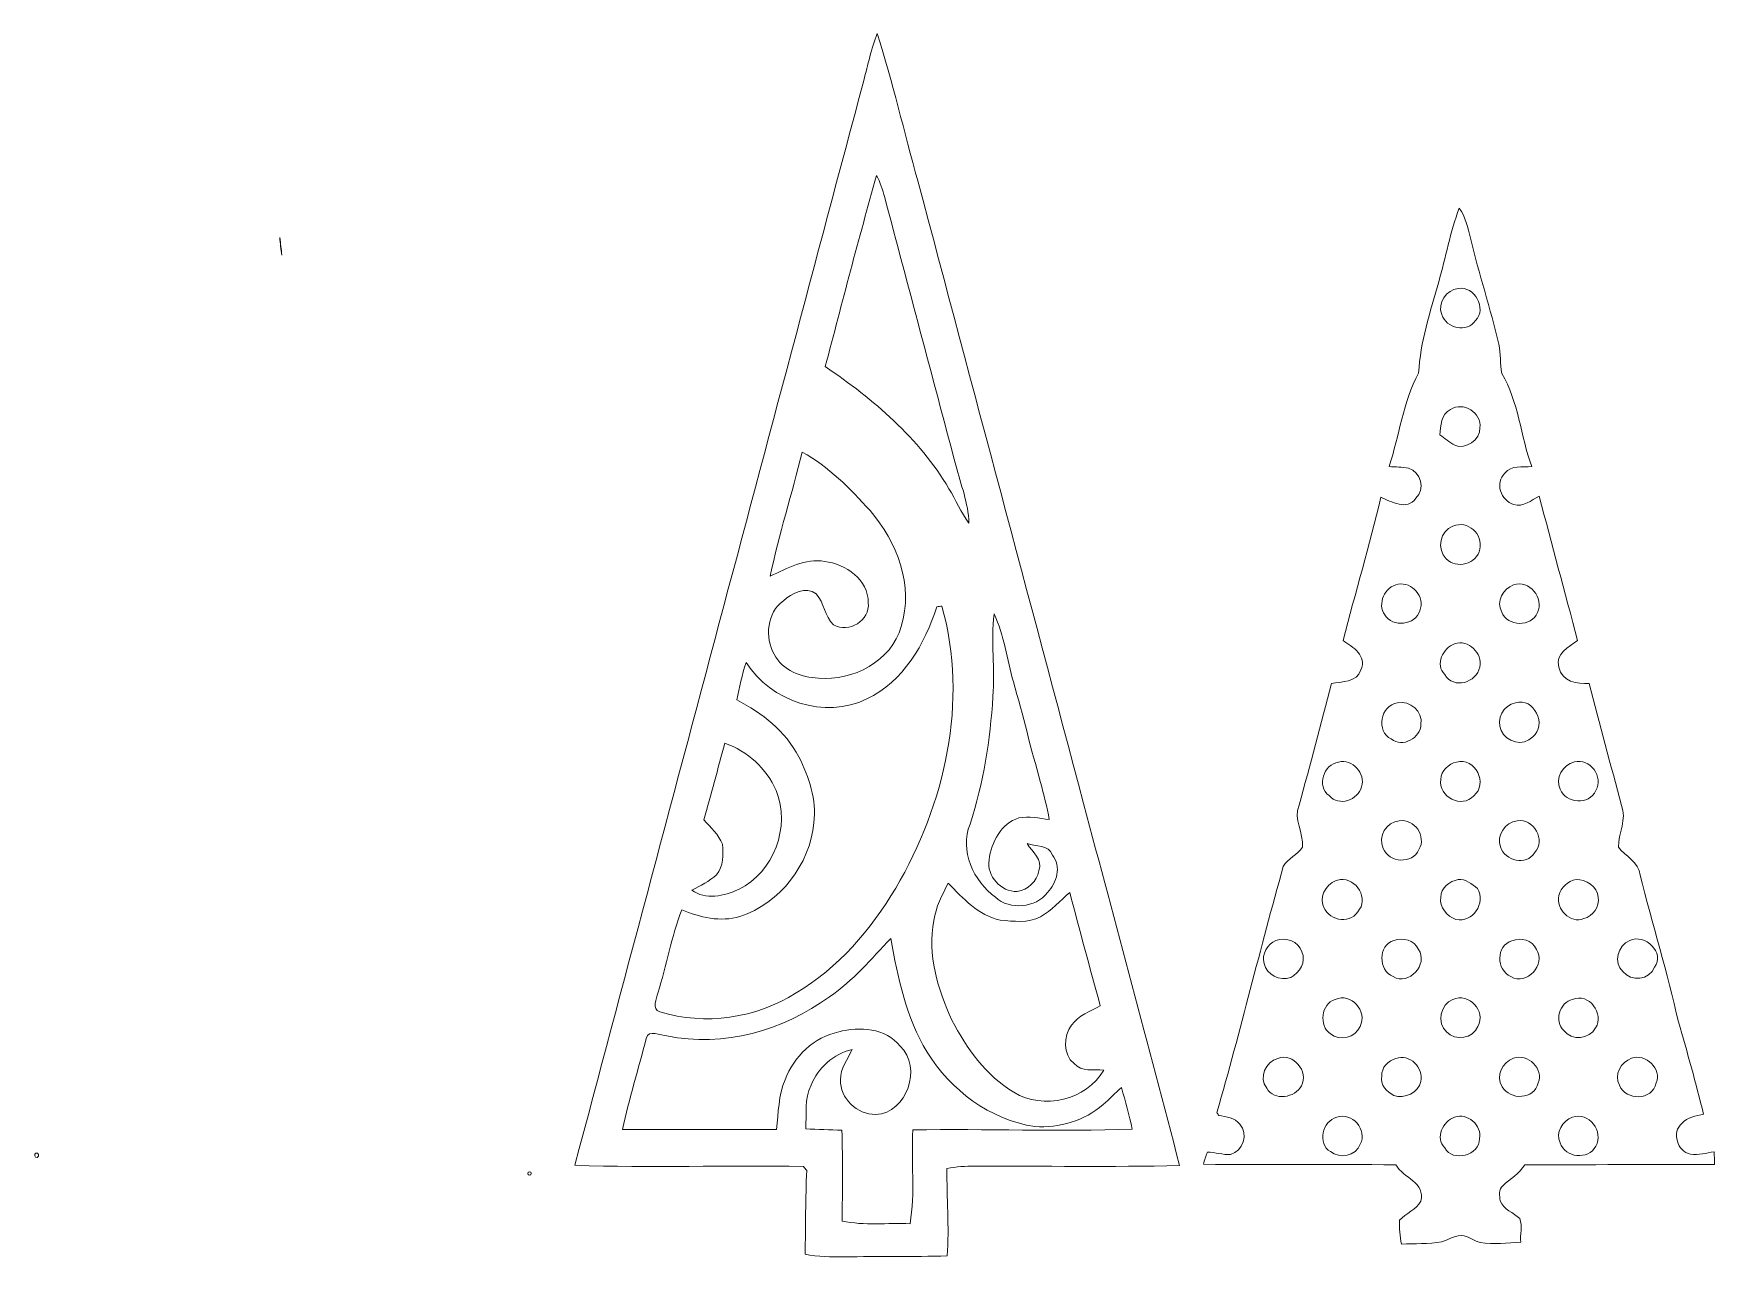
# Model space of a CAD drawing. Header units: centimetres. Extents: x -16.1 to 16.1, y -11.7 to 11.7.
import ezdxf

# ---------------------------------------------------------------- set-up
doc = ezdxf.new("R2010")
doc.units = ezdxf.units.CM
doc.header["$MEASUREMENT"] = 0
doc.layers.add('Layer 1', color=7, linetype='Continuous')

msp = doc.modelspace()

# ---------------------------------------------------------------- linework, layer by layer
at = {"layer": 'Layer 1', "color": 251, "lineweight": 9}
for points, knots in [([(-0.20638, 10.81758), (-0.12454, 11.1178), (-0.06492, 11.42577), (0.05256, 11.71505), (0.05256, 11.71505), (0.35171, 10.78548), (0.56338, 9.83122), (0.83184, 8.89283), (0.83184, 8.89283), (1.88489, 4.91632), (2.95027, 0.94333), (4.00402, -3.03282), (4.00402, -3.03282), (4.62279, -5.34211), (5.24298, -7.65174), (5.8434, -9.96597), (5.8434, -9.96597), (4.53742, -9.99913), (3.23108, -9.97373), (1.9251, -9.97726), (1.9251, -9.97726), (1.74483, -9.98184), (1.56421, -9.98502), (1.38782, -10.02488), (1.38782, -10.02488), (1.38077, -10.58228), (1.4358, -11.14178), (1.39135, -11.69847), (1.39135, -11.69847), (0.73448, -11.71505), (0.0776, -11.70729), (-0.57927, -11.71505), (-0.57927, -11.71505), (-0.82903, -11.70835), (-1.08303, -11.72599), (-1.32716, -11.66425), (-1.32716, -11.66425), (-1.32116, -11.12944), (-1.32292, -10.59463), (-1.29682, -10.06051), (-1.29682, -10.06051), (-1.31904, -10.03477), (-1.34127, -10.00936), (-1.36279, -9.98396), (-1.36279, -9.98396), (-2.82188, -9.96314), (-4.28202, -10.00901), (-5.74005, -9.96209), (-5.74005, -9.96209), (-3.89467, -3.03565), (-2.04965, 3.89079), (-0.20638, 10.81758), (-0.20638, 10.81758), (-0.20638, 10.81758), (-0.20638, 10.81758), (-0.20638, 10.81758)], [0, 0, 0, 0, 0.06666667, 0.06666667, 0.06666667, 0.06666667, 0.13333333, 0.13333333, 0.13333333, 0.13333333, 0.2, 0.2, 0.2, 0.2, 0.26666667, 0.26666667, 0.26666667, 0.26666667, 0.33333333, 0.33333333, 0.33333333, 0.33333333, 0.4, 0.4, 0.4, 0.4, 0.46666667, 0.46666667, 0.46666667, 0.46666667, 0.53333333, 0.53333333, 0.53333333, 0.53333333, 0.6, 0.6, 0.6, 0.6, 0.66666667, 0.66666667, 0.66666667, 0.66666667, 0.73333333, 0.73333333, 0.73333333, 0.73333333, 0.8, 0.8, 0.8, 0.8, 0.86666667, 0.86666667, 0.86666667, 0.86666667, 1, 1, 1, 1]), ([(0.04021, 9.00042), (-0.30304, 7.78369), (-0.62372, 6.55956), (-0.94192, 5.33577), (-0.94192, 5.33577), (-0.02082, 4.71135), (0.85583, 3.96805), (1.42557, 2.99791), (1.42557, 2.99791), (1.56562, 2.78519), (1.65064, 2.53965), (1.80974, 2.33892), (1.80974, 2.33892), (1.79881, 2.72239), (1.65029, 3.07976), (1.55892, 3.44735), (1.55892, 3.44735), (1.10172, 5.15621), (0.65122, 6.86647), (0.19649, 8.57568), (0.19649, 8.57568), (0.1538, 8.72102), (0.11429, 8.86813), (0.04021, 9.00042), (0.04021, 9.00042), (0.04021, 9.00042), (0.04021, 9.00042), (0.04021, 9.00042)], [0, 0, 0, 0, 0.125, 0.125, 0.125, 0.125, 0.25, 0.25, 0.25, 0.25, 0.375, 0.375, 0.375, 0.375, 0.5, 0.5, 0.5, 0.5, 0.625, 0.625, 0.625, 0.625, 0.75, 0.75, 0.75, 0.75, 1, 1, 1, 1]), ([(10.80558, 6.95749), (10.93787, 7.4288), (11.02818, 7.91352), (11.19928, 8.37283), (11.19928, 8.37283), (11.32698, 8.20632), (11.36014, 7.99571), (11.41377, 7.79781), (11.41377, 7.79781), (11.57887, 7.11589), (11.79794, 6.44772), (11.95704, 5.76404), (11.95704, 5.76404), (11.99902, 5.5813), (11.9775, 5.3908), (12.01313, 5.20736), (12.01313, 5.20736), (12.33628, 4.66232), (12.3772, 4.00897), (12.58746, 3.42019), (12.58746, 3.42019), (12.41036, 3.40431), (12.19799, 3.45934), (12.07487, 3.29495), (12.07487, 3.29495), (11.87132, 3.11433), (12.00008, 2.76966), (12.23997, 2.69488), (12.23997, 2.69488), (12.42977, 2.64125), (12.5804, 2.77284), (12.7328, 2.8568), (12.7328, 2.8568), (12.97093, 1.93358), (13.22246, 1.01424), (13.46623, 0.09279), (13.46623, 0.09279), (13.29936, -0.03986), (13.03478, -0.15204), (13.10675, -0.42015), (13.10675, -0.42015), (13.1586, -0.70096), (13.45952, -0.74365), (13.69024, -0.73377), (13.69024, -0.73377), (13.88603, -1.51412), (14.10123, -2.28952), (14.3076, -3.06704), (14.3076, -3.06704), (14.41555, -3.33163), (14.24516, -3.60044), (14.24692, -3.8682), (14.24692, -3.8682), (14.38557, -4.04671), (14.63674, -4.15219), (14.66779, -4.40197), (14.66779, -4.40197), (14.89357, -5.34458), (15.19131, -6.2685), (15.39698, -7.21606), (15.39698, -7.21606), (15.57372, -7.79956), (15.72683, -8.39011), (15.87993, -8.98067), (15.87993, -8.98067), (15.73529, -9.02052), (15.56772, -9.03887), (15.4626, -9.15952), (15.4626, -9.15952), (15.26363, -9.32921), (15.37899, -9.70174), (15.6277, -9.75077), (15.6277, -9.75077), (15.78186, -9.76912), (15.9332, -9.73313), (16.08278, -9.70174), (16.08278, -9.70174), (16.08525, -9.78217), (16.08631, -9.86296), (16.0856, -9.94374), (16.0856, -9.94374), (14.87557, -9.94304), (13.66625, -9.95362), (12.45658, -9.95257), (12.45658, -9.95257), (12.34968, -10.11978), (12.17929, -10.22455), (12.03289, -10.35226), (12.03289, -10.35226), (11.95316, -10.42564), (11.97045, -10.54559), (11.98209, -10.64578), (11.98209, -10.64578), (12.05723, -10.80806), (12.23397, -10.86909), (12.35709, -10.98374), (12.35709, -10.98374), (12.42271, -11.12415), (12.35674, -11.28854), (12.37967, -11.43706), (12.37967, -11.43706), (12.12073, -11.45117), (11.85968, -11.47869), (11.6025, -11.44129), (11.6025, -11.44129), (11.49349, -11.41166), (11.40177, -11.33899), (11.2917, -11.31288), (11.2917, -11.31288), (11.13437, -11.28678), (11.00772, -11.38873), (10.86414, -11.42577), (10.86414, -11.42577), (10.60908, -11.4734), (10.34873, -11.46175), (10.09155, -11.46987), (10.09155, -11.46987), (10.06721, -11.32029), (10.04146, -11.16648), (10.05733, -11.01514), (10.05733, -11.01514), (10.17657, -10.87403), (10.37907, -10.82146), (10.46656, -10.64648), (10.46656, -10.64648), (10.55405, -10.29581), (10.13177, -10.20303), (9.98607, -9.95503), (9.98607, -9.95503), (8.75805, -9.9307), (7.53003, -9.95644), (6.30202, -9.94163), (6.30202, -9.94163), (6.32107, -9.86225), (6.34576, -9.78534), (6.3768, -9.71092), (6.3768, -9.71092), (6.52497, -9.71162), (6.66961, -9.76594), (6.81778, -9.75324), (6.81778, -9.75324), (7.05237, -9.69786), (7.17055, -9.35425), (6.99769, -9.17681), (6.99769, -9.17681), (6.90103, -9.04769), (6.73628, -9.0364), (6.592, -9.005), (6.592, -9.005), (6.58353, -8.99195), (6.56695, -8.96584), (6.55884, -8.95314), (6.55884, -8.95314), (7.01039, -7.38857), (7.3861, -5.80354), (7.83025, -4.23686), (7.83025, -4.23686), (7.91633, -4.08199), (8.10118, -4.01355), (8.19784, -3.86644), (8.19784, -3.86644), (8.21619, -3.59515), (8.02216, -3.33339), (8.13223, -3.06669), (8.13223, -3.06669), (8.34636, -2.29093), (8.54745, -1.51165), (8.75312, -0.73342), (8.75312, -0.73342), (8.9475, -0.69779), (9.24348, -0.71119), (9.31685, -0.47413), (9.31685, -0.47413), (9.43821, -0.19931), (9.16269, -0.03845), (8.97501, 0.09067), (8.97501, 0.09067), (9.21173, 1.00719), (9.48125, 1.91488), (9.69821, 2.83669), (9.69821, 2.83669), (9.90493, 2.74956), (10.19703, 2.56893), (10.36707, 2.81447), (10.36707, 2.81447), (10.55898, 2.97992), (10.45915, 3.32353), (10.22737, 3.39302), (10.22737, 3.39302), (10.10284, 3.41278), (9.98008, 3.41419), (9.8559, 3.4223), (9.8559, 3.4223), (10.05381, 4.01568), (10.12083, 4.65667), (10.4214, 5.21159), (10.4214, 5.21159), (10.4535, 5.81096), (10.6433, 6.38352), (10.80558, 6.95749), (10.80558, 6.95749), (10.80558, 6.95749), (10.80558, 6.95749), (10.80558, 6.95749)], [0, 0, 0, 0, 0.01923077, 0.01923077, 0.01923077, 0.01923077, 0.03846154, 0.03846154, 0.03846154, 0.03846154, 0.05769231, 0.05769231, 0.05769231, 0.05769231, 0.07692308, 0.07692308, 0.07692308, 0.07692308, 0.09615385, 0.09615385, 0.09615385, 0.09615385, 0.11538462, 0.11538462, 0.11538462, 0.11538462, 0.13461538, 0.13461538, 0.13461538, 0.13461538, 0.15384615, 0.15384615, 0.15384615, 0.15384615, 0.17307692, 0.17307692, 0.17307692, 0.17307692, 0.19230769, 0.19230769, 0.19230769, 0.19230769, 0.21153846, 0.21153846, 0.21153846, 0.21153846, 0.23076923, 0.23076923, 0.23076923, 0.23076923, 0.25, 0.25, 0.25, 0.25, 0.26923077, 0.26923077, 0.26923077, 0.26923077, 0.28846154, 0.28846154, 0.28846154, 0.28846154, 0.30769231, 0.30769231, 0.30769231, 0.30769231, 0.32692308, 0.32692308, 0.32692308, 0.32692308, 0.34615385, 0.34615385, 0.34615385, 0.34615385, 0.36538462, 0.36538462, 0.36538462, 0.36538462, 0.38461538, 0.38461538, 0.38461538, 0.38461538, 0.40384615, 0.40384615, 0.40384615, 0.40384615, 0.42307692, 0.42307692, 0.42307692, 0.42307692, 0.44230769, 0.44230769, 0.44230769, 0.44230769, 0.46153846, 0.46153846, 0.46153846, 0.46153846, 0.48076923, 0.48076923, 0.48076923, 0.48076923, 0.5, 0.5, 0.5, 0.5, 0.51923077, 0.51923077, 0.51923077, 0.51923077, 0.53846154, 0.53846154, 0.53846154, 0.53846154, 0.55769231, 0.55769231, 0.55769231, 0.55769231, 0.57692308, 0.57692308, 0.57692308, 0.57692308, 0.59615385, 0.59615385, 0.59615385, 0.59615385, 0.61538462, 0.61538462, 0.61538462, 0.61538462, 0.63461538, 0.63461538, 0.63461538, 0.63461538, 0.65384615, 0.65384615, 0.65384615, 0.65384615, 0.67307692, 0.67307692, 0.67307692, 0.67307692, 0.69230769, 0.69230769, 0.69230769, 0.69230769, 0.71153846, 0.71153846, 0.71153846, 0.71153846, 0.73076923, 0.73076923, 0.73076923, 0.73076923, 0.75, 0.75, 0.75, 0.75, 0.76923077, 0.76923077, 0.76923077, 0.76923077, 0.78846154, 0.78846154, 0.78846154, 0.78846154, 0.80769231, 0.80769231, 0.80769231, 0.80769231, 0.82692308, 0.82692308, 0.82692308, 0.82692308, 0.84615385, 0.84615385, 0.84615385, 0.84615385, 0.86538462, 0.86538462, 0.86538462, 0.86538462, 0.88461538, 0.88461538, 0.88461538, 0.88461538, 0.90384615, 0.90384615, 0.90384615, 0.90384615, 0.92307692, 0.92307692, 0.92307692, 0.92307692, 0.94230769, 0.94230769, 0.94230769, 0.94230769, 0.96153846, 0.96153846, 0.96153846, 0.96153846, 1, 1, 1, 1]), ([(-11.39014, 7.80874), (-11.37497, 7.69691), (-11.36157, 7.58402), (-11.35063, 7.47113), (-11.35063, 7.47113), (-11.36968, 7.58296), (-11.37991, 7.69656), (-11.39014, 7.80874)], [0, 0, 0, 0, 0.33333333, 0.33333333, 0.33333333, 0.33333333, 1, 1, 1, 1]), ([(11.18023, 6.83402), (10.95586, 6.80615), (10.77559, 6.55426), (10.86449, 6.33237), (10.86449, 6.33237), (10.94422, 6.07025), (11.35344, 5.981), (11.51325, 6.21948), (11.51325, 6.21948), (11.73444, 6.4509), (11.49032, 6.88341), (11.18023, 6.83402), (11.18023, 6.83402), (11.18023, 6.83402), (11.18023, 6.83402), (11.18023, 6.83402)], [0, 0, 0, 0, 0.2, 0.2, 0.2, 0.2, 0.4, 0.4, 0.4, 0.4, 0.6, 0.6, 0.6, 0.6, 1, 1, 1, 1]), ([(11.03171, 4.51486), (10.8525, 4.42631), (10.83944, 4.20124), (10.82815, 4.02838), (10.82815, 4.02838), (10.92199, 3.96135), (11.01054, 3.8855), (11.11249, 3.8287), (11.11249, 3.8287), (11.32451, 3.74333), (11.60285, 3.93842), (11.59474, 4.16349), (11.59474, 4.16349), (11.63672, 4.45594), (11.27054, 4.67502), (11.03171, 4.51486), (11.03171, 4.51486), (11.03171, 4.51486), (11.03171, 4.51486), (11.03171, 4.51486)], [0, 0, 0, 0, 0.16666667, 0.16666667, 0.16666667, 0.16666667, 0.33333333, 0.33333333, 0.33333333, 0.33333333, 0.5, 0.5, 0.5, 0.5, 0.66666667, 0.66666667, 0.66666667, 0.66666667, 1, 1, 1, 1]), ([(-1.38431, 3.70029), (-1.5801, 2.90654), (-1.82916, 2.12549), (-1.99567, 1.32539), (-1.99567, 1.32539), (-1.66688, 1.47074), (-1.32892, 1.67358), (-0.95321, 1.6055), (-0.95321, 1.6055), (-0.55387, 1.55681), (-0.10937, 1.25695), (-0.12101, 0.81422), (-0.12101, 0.81422), (-0.0755, 0.47379), (-0.4946, 0.22014), (-0.78564, 0.393), (-0.78564, 0.393), (-0.96062, 0.55246), (-0.95886, 0.8121), (-1.11478, 0.9839), (-1.11478, 0.9839), (-1.31163, 1.13701), (-1.58292, 0.99343), (-1.74555, 0.85196), (-1.74555, 0.85196), (-2.06093, 0.6276), (-2.10362, 0.14817), (-1.92018, -0.17321), (-1.92018, -0.17321), (-1.76143, -0.48118), (-1.4023, -0.623), (-1.07175, -0.629), (-1.07175, -0.629), (-0.41311, -0.69426), (0.32596, -0.30621), (0.51082, 0.35702), (0.51082, 0.35702), (0.75952, 1.1423), (0.43179, 1.98015), (-0.08573, 2.57775), (-0.08573, 2.57775), (-0.46814, 3.0032), (-0.87878, 3.4223), (-1.38431, 3.70029), (-1.38431, 3.70029), (-1.38431, 3.70029), (-1.38431, 3.70029), (-1.38431, 3.70029)], [0, 0, 0, 0, 0.07692308, 0.07692308, 0.07692308, 0.07692308, 0.15384615, 0.15384615, 0.15384615, 0.15384615, 0.23076923, 0.23076923, 0.23076923, 0.23076923, 0.30769231, 0.30769231, 0.30769231, 0.30769231, 0.38461538, 0.38461538, 0.38461538, 0.38461538, 0.46153846, 0.46153846, 0.46153846, 0.46153846, 0.53846154, 0.53846154, 0.53846154, 0.53846154, 0.61538462, 0.61538462, 0.61538462, 0.61538462, 0.69230769, 0.69230769, 0.69230769, 0.69230769, 0.76923077, 0.76923077, 0.76923077, 0.76923077, 0.84615385, 0.84615385, 0.84615385, 0.84615385, 1, 1, 1, 1]), ([(11.07933, 2.27824), (10.82745, 2.19605), (10.76536, 1.83445), (10.95092, 1.65524), (10.95092, 1.65524), (11.13966, 1.44957), (11.54747, 1.55646), (11.59157, 1.83833), (11.59157, 1.83833), (11.66283, 2.1262), (11.35732, 2.40454), (11.07933, 2.27824), (11.07933, 2.27824), (11.07933, 2.27824), (11.07933, 2.27824), (11.07933, 2.27824)], [0, 0, 0, 0, 0.2, 0.2, 0.2, 0.2, 0.4, 0.4, 0.4, 0.4, 0.6, 0.6, 0.6, 0.6, 1, 1, 1, 1]), ([(9.98219, 1.15606), (9.74019, 1.07845), (9.61742, 0.7359), (9.80263, 0.54223), (9.80263, 0.54223), (9.98184, 0.31786), (10.42352, 0.41734), (10.4588, 0.71226), (10.4588, 0.71226), (10.529, 0.97544), (10.24043, 1.24919), (9.98219, 1.15606), (9.98219, 1.15606), (9.98219, 1.15606), (9.98219, 1.15606), (9.98219, 1.15606)], [0, 0, 0, 0, 0.2, 0.2, 0.2, 0.2, 0.4, 0.4, 0.4, 0.4, 0.6, 0.6, 0.6, 0.6, 1, 1, 1, 1]), ([(12.23997, 1.15606), (12.04171, 1.08162), (11.89813, 0.84209), (12.01243, 0.63606), (12.01243, 0.63606), (12.12179, 0.35278), (12.58287, 0.34432), (12.69929, 0.62478), (12.69929, 0.62478), (12.83017, 0.90171), (12.53948, 1.26224), (12.23997, 1.15606), (12.23997, 1.15606), (12.23997, 1.15606), (12.23997, 1.15606), (12.23997, 1.15606)], [0, 0, 0, 0, 0.2, 0.2, 0.2, 0.2, 0.4, 0.4, 0.4, 0.4, 0.6, 0.6, 0.6, 0.6, 1, 1, 1, 1]), ([(1.19556, 0.73731), (0.96167, 0.02858), (0.55879, -0.70379), (-0.14888, -1.02728), (-0.14888, -1.02728), (-0.95427, -1.43086), (-1.98262, -1.07244), (-2.45852, -0.33302), (-2.45852, -0.33302), (-2.53789, -0.5662), (-2.58375, -0.80891), (-2.63561, -1.04916), (-2.63561, -1.04916), (-2.14983, -1.29398), (-1.70745, -1.64888), (-1.44992, -2.13818), (-1.44992, -2.13818), (-1.25272, -2.522), (-1.10385, -2.96262), (-1.16135, -3.39936), (-1.16135, -3.39936), (-1.23649, -4.20264), (-1.81011, -4.94101), (-2.57775, -5.19676), (-2.57775, -5.19676), (-2.95064, -5.30577), (-3.34434, -5.21864), (-3.69112, -5.06659), (-3.69112, -5.06659), (-3.89009, -5.58411), (-3.98216, -6.13515), (-4.14938, -6.66326), (-4.14938, -6.66326), (-4.16808, -6.76486), (-4.27426, -6.97194), (-4.11198, -7.02063), (-4.11198, -7.02063), (-3.24556, -7.29085), (-2.26413, -7.14621), (-1.49967, -6.66009), (-1.49967, -6.66009), (-0.69039, -6.18489), (-0.07444, -5.44547), (0.40816, -4.65279), (0.40816, -4.65279), (1.3476, -3.04694), (1.80375, -1.07738), (1.29257, 0.74754), (1.29257, 0.74754), (1.26823, 0.74507), (1.2199, 0.73978), (1.19556, 0.73731), (1.19556, 0.73731), (1.19556, 0.73731), (1.19556, 0.73731), (1.19556, 0.73731)], [0, 0, 0, 0, 0.06666667, 0.06666667, 0.06666667, 0.06666667, 0.13333333, 0.13333333, 0.13333333, 0.13333333, 0.2, 0.2, 0.2, 0.2, 0.26666667, 0.26666667, 0.26666667, 0.26666667, 0.33333333, 0.33333333, 0.33333333, 0.33333333, 0.4, 0.4, 0.4, 0.4, 0.46666667, 0.46666667, 0.46666667, 0.46666667, 0.53333333, 0.53333333, 0.53333333, 0.53333333, 0.6, 0.6, 0.6, 0.6, 0.66666667, 0.66666667, 0.66666667, 0.66666667, 0.73333333, 0.73333333, 0.73333333, 0.73333333, 0.8, 0.8, 0.8, 0.8, 0.86666667, 0.86666667, 0.86666667, 0.86666667, 1, 1, 1, 1]), ([(2.29199, 0.59938), (2.2232, 0.07479), (2.31069, -0.45684), (2.268, -0.98389), (2.268, -0.98389), (2.21826, -1.81116), (2.08632, -2.63877), (1.8295, -3.42864), (1.8295, -3.42864), (1.62312, -3.9317), (1.90041, -4.5219), (2.31492, -4.82846), (2.31492, -4.82846), (2.59679, -5.07717), (3.08362, -5.03767), (3.31293, -4.73568), (3.31293, -4.73568), (3.4939, -4.55048), (3.58527, -4.23791), (3.40677, -4.0185), (3.40677, -4.0185), (3.33586, -3.81881), (3.0808, -3.85268), (2.9224, -3.80012), (2.9224, -3.80012), (3.02224, -3.96169), (3.23038, -4.09963), (3.14501, -4.32117), (3.14501, -4.32117), (3.11784, -4.52402), (2.93193, -4.69017), (2.73226, -4.71628), (2.73226, -4.71628), (2.42287, -4.72898), (2.14277, -4.41748), (2.19357, -4.10915), (2.19357, -4.10915), (2.24013, -3.77366), (2.42463, -3.41594), (2.76718, -3.30623), (2.76718, -3.30623), (2.95874, -3.27413), (3.15559, -3.31046), (3.34574, -3.34115), (3.34574, -3.34115), (3.30728, -3.0995), (3.24237, -2.86279), (3.17993, -2.62713), (3.17993, -2.62713), (3.00002, -1.9879), (2.84197, -1.34267), (2.66241, -0.70343), (2.66241, -0.70343), (2.534, -0.27022), (2.4832, 0.18592), (2.29199, 0.59938), (2.29199, 0.59938), (2.29199, 0.59938), (2.29199, 0.59938), (2.29199, 0.59938)], [0, 0, 0, 0, 0.0625, 0.0625, 0.0625, 0.0625, 0.125, 0.125, 0.125, 0.125, 0.1875, 0.1875, 0.1875, 0.1875, 0.25, 0.25, 0.25, 0.25, 0.3125, 0.3125, 0.3125, 0.3125, 0.375, 0.375, 0.375, 0.375, 0.4375, 0.4375, 0.4375, 0.4375, 0.5, 0.5, 0.5, 0.5, 0.5625, 0.5625, 0.5625, 0.5625, 0.625, 0.625, 0.625, 0.625, 0.6875, 0.6875, 0.6875, 0.6875, 0.75, 0.75, 0.75, 0.75, 0.8125, 0.8125, 0.8125, 0.8125, 0.875, 0.875, 0.875, 0.875, 1, 1, 1, 1]), ([(11.11108, 0.02717), (10.89095, -0.05079), (10.72973, -0.37041), (10.92199, -0.56162), (10.92199, -0.56162), (11.08427, -0.85266), (11.53794, -0.71684), (11.59192, -0.4198), (11.59192, -0.4198), (11.65577, -0.15628), (11.37249, 0.12101), (11.11108, 0.02717), (11.11108, 0.02717), (11.11108, 0.02717), (11.11108, 0.02717), (11.11108, 0.02717)], [0, 0, 0, 0, 0.2, 0.2, 0.2, 0.2, 0.4, 0.4, 0.4, 0.4, 0.6, 0.6, 0.6, 0.6, 1, 1, 1, 1]), ([(10.01782, -1.10631), (9.68974, -1.14088), (9.59908, -1.65699), (9.89823, -1.79634), (9.89823, -1.79634), (10.10567, -1.97555), (10.4655, -1.77306), (10.46479, -1.51553), (10.46479, -1.51553), (10.5103, -1.26964), (10.25383, -1.0488), (10.01782, -1.10631), (10.01782, -1.10631), (10.01782, -1.10631), (10.01782, -1.10631), (10.01782, -1.10631)], [0, 0, 0, 0, 0.2, 0.2, 0.2, 0.2, 0.4, 0.4, 0.4, 0.4, 0.6, 0.6, 0.6, 0.6, 1, 1, 1, 1]), ([(12.27631, -1.10419), (12.047, -1.14088), (11.90025, -1.41781), (12.00185, -1.6323), (12.00185, -1.6323), (12.10203, -1.85525), (12.428, -1.95509), (12.60686, -1.7533), (12.60686, -1.7533), (12.89085, -1.53669), (12.63226, -0.98742), (12.27631, -1.10419), (12.27631, -1.10419), (12.27631, -1.10419), (12.27631, -1.10419), (12.27631, -1.10419)], [0, 0, 0, 0, 0.2, 0.2, 0.2, 0.2, 0.4, 0.4, 0.4, 0.4, 0.6, 0.6, 0.6, 0.6, 1, 1, 1, 1]), ([(-2.8688, -1.87783), (-3.00179, -2.36713), (-3.12421, -2.85926), (-3.26779, -3.34609), (-3.26779, -3.34609), (-3.13797, -3.49179), (-2.98451, -3.62584), (-2.91183, -3.81211), (-2.91183, -3.81211), (-2.90055, -4.00543), (-2.88714, -4.23827), (-3.02578, -4.39526), (-3.02578, -4.39526), (-3.1616, -4.52402), (-3.33305, -4.60727), (-3.49886, -4.69123), (-3.49886, -4.69123), (-3.23992, -4.88597), (-2.87585, -4.80412), (-2.60245, -4.67677), (-2.60245, -4.67677), (-1.92582, -4.34904), (-1.60444, -3.47627), (-1.88313, -2.78341), (-1.88313, -2.78341), (-2.06799, -2.36219), (-2.43241, -2.02494), (-2.8688, -1.87783), (-2.8688, -1.87783), (-2.8688, -1.87783), (-2.8688, -1.87783), (-2.8688, -1.87783)], [0, 0, 0, 0, 0.11111111, 0.11111111, 0.11111111, 0.11111111, 0.22222222, 0.22222222, 0.22222222, 0.22222222, 0.33333333, 0.33333333, 0.33333333, 0.33333333, 0.44444444, 0.44444444, 0.44444444, 0.44444444, 0.55555556, 0.55555556, 0.55555556, 0.55555556, 0.66666667, 0.66666667, 0.66666667, 0.66666667, 0.77777778, 0.77777778, 0.77777778, 0.77777778, 1, 1, 1, 1]), ([(8.88999, -2.23837), (8.60072, -2.28176), (8.46207, -2.69769), (8.70725, -2.88184), (8.70725, -2.88184), (8.89705, -3.10126), (9.26323, -2.96403), (9.33026, -2.70968), (9.33026, -2.70968), (9.41387, -2.45886), (9.14858, -2.17064), (8.88999, -2.23837), (8.88999, -2.23837), (8.88999, -2.23837), (8.88999, -2.23837), (8.88999, -2.23837)], [0, 0, 0, 0, 0.2, 0.2, 0.2, 0.2, 0.4, 0.4, 0.4, 0.4, 0.6, 0.6, 0.6, 0.6, 1, 1, 1, 1]), ([(11.14777, -2.23837), (10.99431, -2.27118), (10.84579, -2.40523), (10.84897, -2.57069), (10.84897, -2.57069), (10.78758, -2.89842), (11.2529, -3.14254), (11.47797, -2.88219), (11.47797, -2.88219), (11.76231, -2.65888), (11.50513, -2.14065), (11.14777, -2.23837), (11.14777, -2.23837), (11.14777, -2.23837), (11.14777, -2.23837), (11.14777, -2.23837)], [0, 0, 0, 0, 0.2, 0.2, 0.2, 0.2, 0.4, 0.4, 0.4, 0.4, 0.6, 0.6, 0.6, 0.6, 1, 1, 1, 1]), ([(13.40484, -2.23661), (13.18577, -2.28247), (13.02772, -2.54705), (13.13144, -2.76048), (13.13144, -2.76048), (13.24292, -3.03318), (13.68989, -3.07304), (13.81477, -2.78447), (13.81477, -2.78447), (13.9707, -2.52165), (13.7047, -2.15511), (13.40484, -2.23661), (13.40484, -2.23661), (13.40484, -2.23661), (13.40484, -2.23661), (13.40484, -2.23661)], [0, 0, 0, 0, 0.2, 0.2, 0.2, 0.2, 0.4, 0.4, 0.4, 0.4, 0.6, 0.6, 0.6, 0.6, 1, 1, 1, 1]), ([(10.05134, -3.36197), (9.80898, -3.38984), (9.63224, -3.65548), (9.74301, -3.89078), (9.74301, -3.89078), (9.85413, -4.17372), (10.30216, -4.1977), (10.4281, -3.91336), (10.4281, -3.91336), (10.58086, -3.65583), (10.33497, -3.32316), (10.05134, -3.36197), (10.05134, -3.36197), (10.05134, -3.36197), (10.05134, -3.36197), (10.05134, -3.36197)], [0, 0, 0, 0, 0.2, 0.2, 0.2, 0.2, 0.4, 0.4, 0.4, 0.4, 0.6, 0.6, 0.6, 0.6, 1, 1, 1, 1]), ([(12.30912, -3.36126), (12.08404, -3.38948), (11.90589, -3.64172), (11.99126, -3.86397), (11.99126, -3.86397), (12.07275, -4.12926), (12.4848, -4.23015), (12.64178, -3.97545), (12.64178, -3.97545), (12.86862, -3.73485), (12.62697, -3.31364), (12.30912, -3.36126), (12.30912, -3.36126), (12.30912, -3.36126), (12.30912, -3.36126), (12.30912, -3.36126)], [0, 0, 0, 0, 0.2, 0.2, 0.2, 0.2, 0.4, 0.4, 0.4, 0.4, 0.6, 0.6, 0.6, 0.6, 1, 1, 1, 1]), ([(8.92245, -4.49016), (8.69843, -4.51661), (8.52804, -4.75156), (8.58837, -4.97205), (8.58837, -4.97205), (8.66245, -5.25568), (9.08684, -5.37315), (9.25512, -5.10434), (9.25512, -5.10434), (9.48019, -4.86762), (9.23042, -4.45171), (8.92245, -4.49016), (8.92245, -4.49016), (8.92245, -4.49016), (8.92245, -4.49016), (8.92245, -4.49016)], [0, 0, 0, 0, 0.2, 0.2, 0.2, 0.2, 0.4, 0.4, 0.4, 0.4, 0.6, 0.6, 0.6, 0.6, 1, 1, 1, 1]), ([(11.18058, -4.48944), (11.01618, -4.51768), (10.84473, -4.64855), (10.84862, -4.82882), (10.84862, -4.82882), (10.81157, -5.02214), (10.96644, -5.19288), (11.13613, -5.25144), (11.13613, -5.25144), (11.45504, -5.33117), (11.72033, -4.93359), (11.54923, -4.66089), (11.54923, -4.66089), (11.44269, -4.58223), (11.32416, -4.46651), (11.18058, -4.48944), (11.18058, -4.48944), (11.18058, -4.48944), (11.18058, -4.48944), (11.18058, -4.48944)], [0, 0, 0, 0, 0.16666667, 0.16666667, 0.16666667, 0.16666667, 0.33333333, 0.33333333, 0.33333333, 0.33333333, 0.5, 0.5, 0.5, 0.5, 0.66666667, 0.66666667, 0.66666667, 0.66666667, 1, 1, 1, 1]), ([(13.438, -4.48874), (13.2782, -4.50955), (13.14696, -4.64397), (13.10639, -4.7953), (13.10639, -4.7953), (13.04572, -5.05565), (13.32547, -5.34034), (13.58688, -5.23769), (13.58688, -5.23769), (13.76115, -5.19006), (13.89273, -5.00663), (13.86063, -4.82495), (13.86063, -4.82495), (13.84229, -4.62703), (13.62709, -4.4778), (13.438, -4.48874), (13.438, -4.48874), (13.438, -4.48874), (13.438, -4.48874), (13.438, -4.48874)], [0, 0, 0, 0, 0.16666667, 0.16666667, 0.16666667, 0.16666667, 0.33333333, 0.33333333, 0.33333333, 0.33333333, 0.5, 0.5, 0.5, 0.5, 0.66666667, 0.66666667, 0.66666667, 0.66666667, 1, 1, 1, 1]), ([(1.41146, -4.55612), (1.29786, -4.78578), (1.17051, -5.01649), (1.13735, -5.27508), (1.13735, -5.27508), (1.00823, -5.92737), (1.20932, -6.59059), (1.48272, -7.17973), (1.48272, -7.17973), (1.76459, -7.72195), (2.13536, -8.24688), (2.66946, -8.56403), (2.66946, -8.56403), (3.22791, -8.90729), (4.06646, -8.71854), (4.38961, -8.13894), (4.38961, -8.13894), (4.1977, -8.12517), (3.96416, -8.17456), (3.82199, -8.01369), (3.82199, -8.01369), (3.60221, -7.83342), (3.62161, -7.49335), (3.77366, -7.27709), (3.77366, -7.27709), (3.90807, -7.09118), (4.12714, -7.00898), (4.3247, -6.90985), (4.3247, -6.90985), (4.12538, -6.18595), (3.92958, -5.46135), (3.74085, -4.73498), (3.74085, -4.73498), (3.5567, -4.89337), (3.39266, -5.07753), (3.18205, -5.20276), (3.18205, -5.20276), (2.94569, -5.32694), (2.66205, -5.2899), (2.4077, -5.26379), (2.4077, -5.26379), (1.99213, -5.17736), (1.69121, -4.85069), (1.41146, -4.55612), (1.41146, -4.55612), (1.41146, -4.55612), (1.41146, -4.55612), (1.41146, -4.55612)], [0, 0, 0, 0, 0.07692308, 0.07692308, 0.07692308, 0.07692308, 0.15384615, 0.15384615, 0.15384615, 0.15384615, 0.23076923, 0.23076923, 0.23076923, 0.23076923, 0.30769231, 0.30769231, 0.30769231, 0.30769231, 0.38461538, 0.38461538, 0.38461538, 0.38461538, 0.46153846, 0.46153846, 0.46153846, 0.46153846, 0.53846154, 0.53846154, 0.53846154, 0.53846154, 0.61538462, 0.61538462, 0.61538462, 0.61538462, 0.69230769, 0.69230769, 0.69230769, 0.69230769, 0.76923077, 0.76923077, 0.76923077, 0.76923077, 0.84615385, 0.84615385, 0.84615385, 0.84615385, 1, 1, 1, 1]), ([(-0.86255, -6.73311), (-1.74732, -7.37693), (-2.89173, -7.71066), (-3.97793, -7.48171), (-3.97793, -7.48171), (-4.08835, -7.48806), (-4.33318, -7.34377), (-4.37057, -7.53109), (-4.37057, -7.53109), (-4.52403, -8.11107), (-4.6983, -8.6868), (-4.8246, -9.27382), (-4.8246, -9.27382), (-3.84246, -9.27664), (-2.86033, -9.27629), (-1.8782, -9.27417), (-1.8782, -9.27417), (-1.83657, -8.95491), (-1.84362, -8.62083), (-1.70957, -8.32237), (-1.70957, -8.32237), (-1.54588, -7.87505), (-1.155, -7.50711), (-0.6851, -7.40692), (-0.6851, -7.40692), (-0.28964, -7.29826), (0.21589, -7.33283), (0.48965, -7.67785), (0.48965, -7.67785), (0.91722, -8.08778), (0.63005, -8.96196), (0.02081, -8.98912), (0.02081, -8.98912), (-0.33303, -8.98842), (-0.66288, -8.6808), (-0.64982, -8.32237), (-0.64982, -8.32237), (-0.65829, -8.10471), (-0.51259, -7.93326), (-0.42934, -7.74417), (-0.42934, -7.74417), (-0.78247, -7.82708), (-1.08092, -8.09236), (-1.21533, -8.42821), (-1.21533, -8.42821), (-1.34409, -8.6868), (-1.30035, -8.98595), (-1.31587, -9.26464), (-1.31587, -9.26464), (-1.0848, -9.27382), (-0.85408, -9.28052), (-0.62231, -9.29004), (-0.62231, -9.29004), (-0.60925, -9.86966), (-0.61208, -10.44962), (-0.62125, -11.0296), (-0.62125, -11.0296), (-0.19403, -11.12132), (0.24905, -11.06453), (0.68227, -11.0804), (0.68227, -11.0804), (0.7821, -10.48738), (0.6992, -9.88059), (0.73659, -9.28299), (0.73659, -9.28299), (2.13712, -9.26183), (3.53765, -9.31898), (4.93818, -9.26995), (4.93818, -9.26995), (4.87609, -9.00218), (4.80447, -8.73689), (4.7311, -8.47232), (4.7311, -8.47232), (4.60833, -8.57602), (4.50179, -8.69667), (4.37691, -8.79792), (4.37691, -8.79792), (4.02483, -9.10907), (3.53447, -9.25406), (3.07057, -9.21949), (3.07057, -9.21949), (2.21297, -9.09002), (1.45626, -8.52452), (1.00894, -7.7925), (1.00894, -7.7925), (0.60113, -7.13563), (0.44943, -6.36446), (0.31114, -5.61516), (0.31114, -5.61516), (-0.05892, -6.00851), (-0.41135, -6.42796), (-0.86255, -6.73311)], [0, 0, 0, 0, 0.04166667, 0.04166667, 0.04166667, 0.04166667, 0.08333333, 0.08333333, 0.08333333, 0.08333333, 0.125, 0.125, 0.125, 0.125, 0.16666667, 0.16666667, 0.16666667, 0.16666667, 0.20833333, 0.20833333, 0.20833333, 0.20833333, 0.25, 0.25, 0.25, 0.25, 0.29166667, 0.29166667, 0.29166667, 0.29166667, 0.33333333, 0.33333333, 0.33333333, 0.33333333, 0.375, 0.375, 0.375, 0.375, 0.41666667, 0.41666667, 0.41666667, 0.41666667, 0.45833333, 0.45833333, 0.45833333, 0.45833333, 0.5, 0.5, 0.5, 0.5, 0.54166667, 0.54166667, 0.54166667, 0.54166667, 0.58333333, 0.58333333, 0.58333333, 0.58333333, 0.625, 0.625, 0.625, 0.625, 0.66666667, 0.66666667, 0.66666667, 0.66666667, 0.70833333, 0.70833333, 0.70833333, 0.70833333, 0.75, 0.75, 0.75, 0.75, 0.79166667, 0.79166667, 0.79166667, 0.79166667, 0.83333333, 0.83333333, 0.83333333, 0.83333333, 0.875, 0.875, 0.875, 0.875, 0.91666667, 0.91666667, 0.91666667, 0.91666667, 1, 1, 1, 1]), ([(7.68984, -5.65432), (7.53074, -5.72593), (7.40692, -5.91996), (7.46477, -6.09599), (7.46477, -6.09599), (7.50499, -6.31436), (7.76745, -6.44348), (7.97101, -6.36199), (7.97101, -6.36199), (8.14634, -6.27415), (8.27052, -6.06777), (8.18761, -5.87022), (8.18761, -5.87022), (8.11882, -5.67337), (7.88211, -5.58552), (7.68984, -5.65432), (7.68984, -5.65432), (7.68984, -5.65432), (7.68984, -5.65432), (7.68984, -5.65432)], [0, 0, 0, 0, 0.16666667, 0.16666667, 0.16666667, 0.16666667, 0.33333333, 0.33333333, 0.33333333, 0.33333333, 0.5, 0.5, 0.5, 0.5, 0.66666667, 0.66666667, 0.66666667, 0.66666667, 1, 1, 1, 1]), ([(9.94727, -5.65573), (9.64176, -5.74886), (9.64564, -6.22652), (9.93316, -6.34823), (9.93316, -6.34823), (10.23337, -6.52391), (10.61261, -6.11787), (10.42034, -5.82541), (10.42034, -5.82541), (10.33885, -5.64797), (10.12401, -5.59434), (9.94727, -5.65573), (9.94727, -5.65573), (9.94727, -5.65573), (9.94727, -5.65573), (9.94727, -5.65573)], [0, 0, 0, 0, 0.2, 0.2, 0.2, 0.2, 0.4, 0.4, 0.4, 0.4, 0.6, 0.6, 0.6, 0.6, 1, 1, 1, 1]), ([(12.20822, -5.65961), (11.90518, -5.75662), (11.89954, -6.22335), (12.19093, -6.34823), (12.19093, -6.34823), (12.4908, -6.52391), (12.87038, -6.11787), (12.67812, -5.82541), (12.67812, -5.82541), (12.59698, -5.64973), (12.38355, -5.59223), (12.20822, -5.65961), (12.20822, -5.65961), (12.20822, -5.65961), (12.20822, -5.65961), (12.20822, -5.65961)], [0, 0, 0, 0, 0.2, 0.2, 0.2, 0.2, 0.4, 0.4, 0.4, 0.4, 0.6, 0.6, 0.6, 0.6, 1, 1, 1, 1]), ([(14.46494, -5.65749), (14.24022, -5.74004), (14.14321, -6.08612), (14.333, -6.25157), (14.333, -6.25157), (14.49387, -6.45089), (14.83924, -6.41385), (14.94154, -6.16973), (14.94154, -6.16973), (15.14827, -5.89914), (14.75775, -5.5125), (14.46494, -5.65749), (14.46494, -5.65749), (14.46494, -5.65749), (14.46494, -5.65749), (14.46494, -5.65749)], [0, 0, 0, 0, 0.2, 0.2, 0.2, 0.2, 0.4, 0.4, 0.4, 0.4, 0.6, 0.6, 0.6, 0.6, 1, 1, 1, 1]), ([(8.82191, -6.7892), (8.54886, -6.86822), (8.51005, -7.28697), (8.73124, -7.44466), (8.73124, -7.44466), (8.91045, -7.58719), (9.21314, -7.51769), (9.30098, -7.30073), (9.30098, -7.30073), (9.44915, -7.01357), (9.12918, -6.64174), (8.82191, -6.7892), (8.82191, -6.7892), (8.82191, -6.7892), (8.82191, -6.7892), (8.82191, -6.7892)], [0, 0, 0, 0, 0.2, 0.2, 0.2, 0.2, 0.4, 0.4, 0.4, 0.4, 0.6, 0.6, 0.6, 0.6, 1, 1, 1, 1]), ([(11.07827, -6.78638), (10.84156, -6.87422), (10.76077, -7.23617), (10.95621, -7.40586), (10.95621, -7.40586), (11.12519, -7.58578), (11.46562, -7.5378), (11.5584, -7.30073), (11.5584, -7.30073), (11.71715, -7.00687), (11.38554, -6.64562), (11.07827, -6.78638), (11.07827, -6.78638), (11.07827, -6.78638), (11.07827, -6.78638), (11.07827, -6.78638)], [0, 0, 0, 0, 0.2, 0.2, 0.2, 0.2, 0.4, 0.4, 0.4, 0.4, 0.6, 0.6, 0.6, 0.6, 1, 1, 1, 1]), ([(13.37027, -6.78532), (13.12262, -6.84106), (13.00585, -7.20654), (13.20411, -7.38081), (13.20411, -7.38081), (13.35016, -7.58613), (13.69765, -7.54909), (13.81054, -7.33036), (13.81054, -7.33036), (13.98798, -7.06719), (13.68248, -6.64633), (13.37027, -6.78532), (13.37027, -6.78532), (13.37027, -6.78532), (13.37027, -6.78532), (13.37027, -6.78532)], [0, 0, 0, 0, 0.2, 0.2, 0.2, 0.2, 0.4, 0.4, 0.4, 0.4, 0.6, 0.6, 0.6, 0.6, 1, 1, 1, 1]), ([(7.72653, -7.91527), (7.49158, -7.97842), (7.35365, -8.27334), (7.51169, -8.48642), (7.51169, -8.48642), (7.65351, -8.73302), (8.05391, -8.67268), (8.17879, -8.43774), (8.17879, -8.43774), (8.32167, -8.16856), (8.02004, -7.79885), (7.72653, -7.91527), (7.72653, -7.91527), (7.72653, -7.91527), (7.72653, -7.91527), (7.72653, -7.91527)], [0, 0, 0, 0, 0.2, 0.2, 0.2, 0.2, 0.4, 0.4, 0.4, 0.4, 0.6, 0.6, 0.6, 0.6, 1, 1, 1, 1]), ([(9.98431, -7.91562), (9.84108, -7.9576), (9.70385, -8.09095), (9.71796, -8.25041), (9.71796, -8.25041), (9.68092, -8.42221), (9.80968, -8.55662), (9.94833, -8.62329), (9.94833, -8.62329), (10.14941, -8.69597), (10.41858, -8.57355), (10.46373, -8.35765), (10.46373, -8.35765), (10.52618, -8.09695), (10.24501, -7.81226), (9.98431, -7.91562), (9.98431, -7.91562), (9.98431, -7.91562), (9.98431, -7.91562), (9.98431, -7.91562)], [0, 0, 0, 0, 0.16666667, 0.16666667, 0.16666667, 0.16666667, 0.33333333, 0.33333333, 0.33333333, 0.33333333, 0.5, 0.5, 0.5, 0.5, 0.66666667, 0.66666667, 0.66666667, 0.66666667, 1, 1, 1, 1]), ([(12.24103, -7.9128), (12.02442, -7.98089), (11.8879, -8.25217), (12.02019, -8.45855), (12.02019, -8.45855), (12.17047, -8.71819), (12.64037, -8.70902), (12.71199, -8.38446), (12.71199, -8.38446), (12.82523, -8.11812), (12.51161, -7.81014), (12.24103, -7.9128), (12.24103, -7.9128), (12.24103, -7.9128), (12.24103, -7.9128), (12.24103, -7.9128)], [0, 0, 0, 0, 0.2, 0.2, 0.2, 0.2, 0.4, 0.4, 0.4, 0.4, 0.6, 0.6, 0.6, 0.6, 1, 1, 1, 1]), ([(14.49775, -7.91034), (14.29949, -7.98477), (14.15591, -8.2243), (14.27021, -8.43032), (14.27021, -8.43032), (14.38698, -8.72948), (14.90238, -8.72807), (14.96941, -8.38446), (14.96941, -8.38446), (15.095, -8.11919), (14.76374, -7.81296), (14.49775, -7.91034), (14.49775, -7.91034), (14.49775, -7.91034), (14.49775, -7.91034), (14.49775, -7.91034)], [0, 0, 0, 0, 0.2, 0.2, 0.2, 0.2, 0.4, 0.4, 0.4, 0.4, 0.6, 0.6, 0.6, 0.6, 1, 1, 1, 1]), ([(8.85472, -9.04275), (8.57884, -9.10307), (8.47266, -9.55711), (8.73371, -9.69928), (8.73371, -9.69928), (8.90693, -9.84496), (9.22266, -9.78252), (9.30098, -9.55922), (9.30098, -9.55922), (9.4555, -9.29146), (9.14223, -8.92951), (8.85472, -9.04275), (8.85472, -9.04275), (8.85472, -9.04275), (8.85472, -9.04275), (8.85472, -9.04275)], [0, 0, 0, 0, 0.2, 0.2, 0.2, 0.2, 0.4, 0.4, 0.4, 0.4, 0.6, 0.6, 0.6, 0.6, 1, 1, 1, 1]), ([(11.11108, -9.03923), (10.89024, -9.11754), (10.73114, -9.43539), (10.92129, -9.62871), (10.92129, -9.62871), (11.07792, -9.90987), (11.59474, -9.77335), (11.5891, -9.45163), (11.5891, -9.45163), (11.64025, -9.19797), (11.35626, -8.94997), (11.11108, -9.03923), (11.11108, -9.03923), (11.11108, -9.03923), (11.11108, -9.03923), (11.11108, -9.03923)], [0, 0, 0, 0, 0.2, 0.2, 0.2, 0.2, 0.4, 0.4, 0.4, 0.4, 0.6, 0.6, 0.6, 0.6, 1, 1, 1, 1]), ([(13.36886, -9.03923), (13.1833, -9.11189), (13.03266, -9.33097), (13.13215, -9.53346), (13.13215, -9.53346), (13.22845, -9.81921), (13.66555, -9.86684), (13.8183, -9.59591), (13.8183, -9.59591), (13.97176, -9.31898), (13.68107, -8.92845), (13.36886, -9.03923)], [0, 0, 0, 0, 0.25, 0.25, 0.25, 0.25, 0.5, 0.5, 0.5, 0.5, 1, 1, 1, 1]), ([(-16.06022, -9.72678), (-16.01012, -9.71056), (-15.99213, -9.79487), (-16.03693, -9.81145), (-16.03693, -9.81145), (-16.08704, -9.82697), (-16.10502, -9.74266), (-16.06022, -9.72678)], [0, 0, 0, 0, 0.33333333, 0.33333333, 0.33333333, 0.33333333, 1, 1, 1, 1]), ([(-6.63293, -10.09191), (-6.58355, -10.07603), (-6.56661, -10.09333), (-6.58178, -10.14307), (-6.58178, -10.14307), (-6.63117, -10.15788), (-6.6481, -10.14094), (-6.63293, -10.09191)], [0, 0, 0, 0, 0.33333333, 0.33333333, 0.33333333, 0.33333333, 1, 1, 1, 1])]:
    msp.add_open_spline(points, degree=3, knots=knots, dxfattribs=at)

doc.saveas('drawing.dxf')
